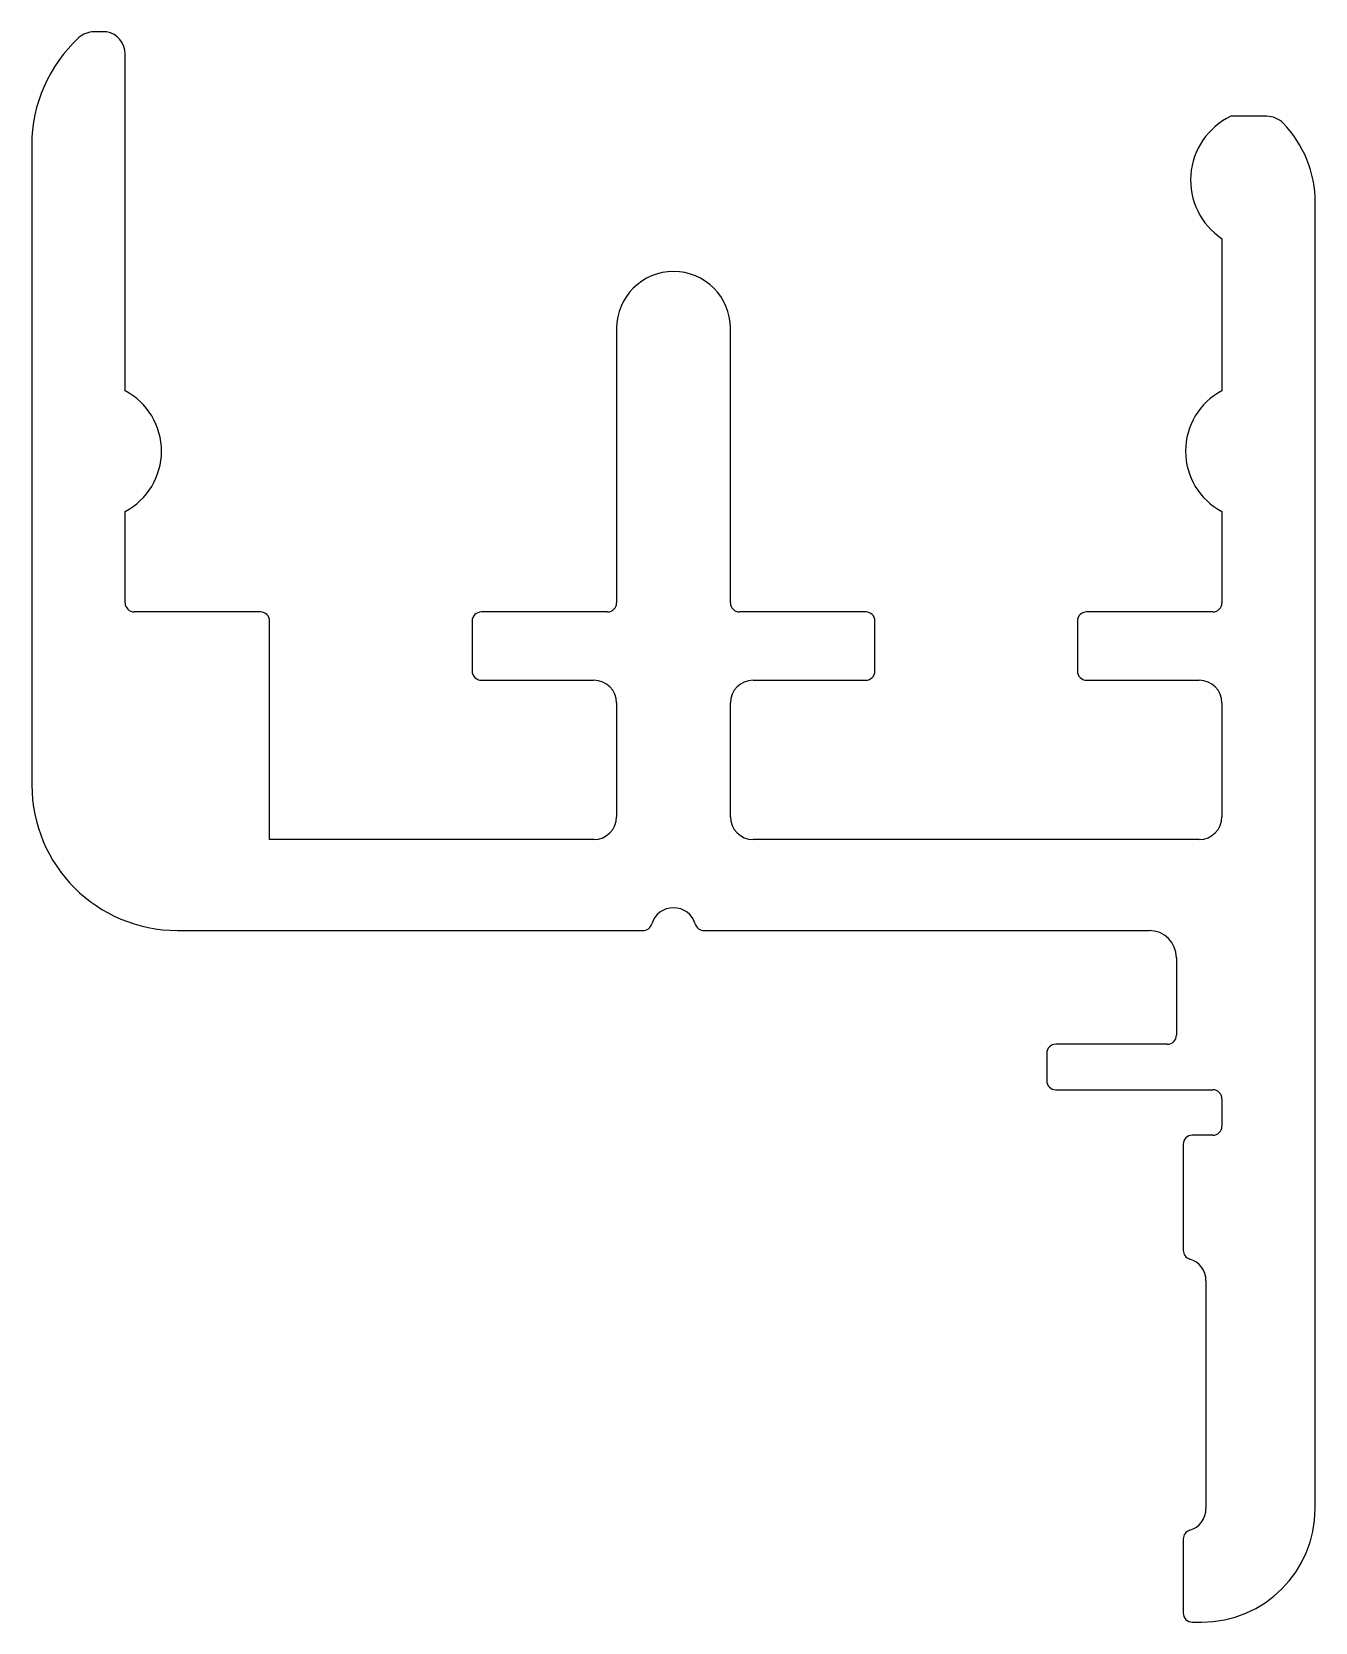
# Model space of a CAD drawing. Extents: x 1540.3 to 1568.5, y 1631.9 to 1666.8.
import ezdxf

# ---------------------------------------------------------------- set-up
doc = ezdxf.new("R2010")
doc.units = 0
doc.layers.get('0').update_dxf_attribs({"linetype": 'CONTINUOUS'})

msp = doc.modelspace()

# ---------------------------------------------------------------- linework, layer by layer
for p, q in [((1541.921, 1666.845), (1541.647, 1666.845)), ((1542.329, 1658.956), (1542.329, 1666.354)), ((1567.414, 1664.989), (1566.622, 1664.989)), ((1540.279, 1664.362), (1540.279, 1650.296)), ((1568.479, 1634.396), (1568.479, 1663.096)), ((1566.429, 1662.299), (1566.429, 1658.956)), ((1553.129, 1660.329), (1553.129, 1654.296)), ((1555.629, 1654.296), (1555.629, 1660.329)), ((1542.329, 1654.296), (1542.329, 1656.303)), ((1566.429, 1656.303), (1566.429, 1654.296)), ((1545.304, 1654.096), (1542.529, 1654.096)), ((1545.504, 1649.096), (1545.504, 1653.896)), ((1549.954, 1653.896), (1549.954, 1652.796)), ((1552.929, 1654.096), (1550.154, 1654.096)), ((1558.604, 1654.096), (1555.829, 1654.096)), ((1558.804, 1652.796), (1558.804, 1653.896)), ((1563.254, 1653.896), (1563.254, 1652.796)), ((1566.229, 1654.096), (1563.454, 1654.096)), ((1550.154, 1652.596), (1552.629, 1652.596)), ((1556.129, 1652.596), (1558.604, 1652.596)), ((1563.454, 1652.596), (1565.929, 1652.596)), ((1553.129, 1652.096), (1553.129, 1649.596)), ((1555.629, 1649.596), (1555.629, 1652.096)), ((1566.429, 1652.096), (1566.429, 1649.596)), ((1552.629, 1649.096), (1545.504, 1649.096)), ((1565.929, 1649.096), (1556.129, 1649.096)), ((1543.479, 1647.096), (1553.708, 1647.096)), ((1555.049, 1647.096), (1564.829, 1647.096)), ((1565.429, 1646.496), (1565.429, 1644.796)), ((1562.579, 1644.396), (1562.579, 1643.796)), ((1565.229, 1644.596), (1562.779, 1644.596)), ((1562.779, 1643.596), (1565.379, 1643.596)), ((1565.379, 1643.596), (1566.229, 1643.596)), ((1566.429, 1643.396), (1566.429, 1642.796)), ((1565.579, 1642.396), (1565.579, 1640.067)), ((1566.229, 1642.596), (1565.779, 1642.596)), ((1566.079, 1639.396), (1566.079, 1634.396)), ((1565.579, 1633.725), (1565.579, 1632.096)), ((1565.779, 1631.896), (1565.979, 1631.896))]:
    msp.add_line(p, q)
for centre, radius, start, end in [((1541.647, 1666.345), 0.5, 90, 132.7168), ((1541.829, 1666.354), 0.5, 359.9999, 79.3281), ((1543.478, 1664.361), 3.2, 132.7162, 179.9907), ((1567.297, 1663.588), 1.555, 115.7273, 236.0249), ((1567.414, 1664.489), 0.5, 44.15, 90), ((1565.979, 1663.096), 2.5, 0, 44.15), ((1554.379, 1660.329), 1.25, 360, 180), ((1541.629, 1657.63), 1.5, 297.8181, 62.1819), ((1567.129, 1657.63), 1.5, 117.8181, 242.1819), ((1542.529, 1654.296), 0.2, 180, 270), ((1552.929, 1654.296), 0.2, 270, 0), ((1555.829, 1654.296), 0.2, 180, 270), ((1566.229, 1654.296), 0.2, 270, 0), ((1545.304, 1653.896), 0.2, 0, 90), ((1550.154, 1653.896), 0.2, 90, 180), ((1558.604, 1653.896), 0.2, 0, 90), ((1563.454, 1653.896), 0.2, 90, 180), ((1550.154, 1652.796), 0.2, 180, 270), ((1558.604, 1652.796), 0.2, 270, 0), ((1563.454, 1652.796), 0.2, 180, 270), ((1552.629, 1652.096), 0.5, 0, 90), ((1556.129, 1652.096), 0.5, 90, 180), ((1565.929, 1652.096), 0.5, 0, 90), ((1543.479, 1650.296), 3.2, 180, 270), ((1552.629, 1649.596), 0.5, 270, 0), ((1556.129, 1649.596), 0.5, 180, 270), ((1565.929, 1649.596), 0.5, 270, 0), ((1554.379, 1647.096), 0.5, 16.6015, 163.3985), ((1553.708, 1647.296), 0.2, 270, 343.3985), ((1555.049, 1647.296), 0.2, 196.6015, 270), ((1564.829, 1646.496), 0.6, 0, 90), ((1565.229, 1644.796), 0.2, 270, 0), ((1562.779, 1644.396), 0.2, 90, 180), ((1562.779, 1643.796), 0.2, 180, 270), ((1566.229, 1643.396), 0.2, 0, 90), ((1566.229, 1642.796), 0.2, 270, 0), ((1565.779, 1642.396), 0.2, 90, 180), ((1565.779, 1640.067), 0.2, 180, 253.3985), ((1565.579, 1639.396), 0.5, 0, 73.3985), ((1565.579, 1634.396), 0.5, 286.6015, 0), ((1565.979, 1634.396), 2.5, 270, 0), ((1565.779, 1633.725), 0.2, 106.6015, 180), ((1565.779, 1632.096), 0.2, 180, 270)]:
    msp.add_arc(centre, radius, start, end)

doc.saveas('drawing.dxf')
